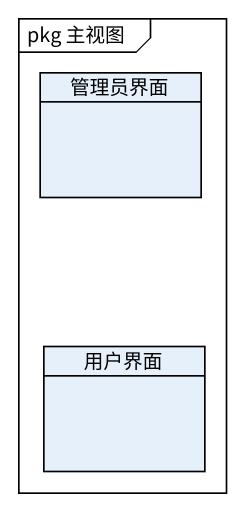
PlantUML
@startuml
mainframe pkg 主视图
hide circle
hide empty members
class 管理员界面
class 用户界面
@enduml
